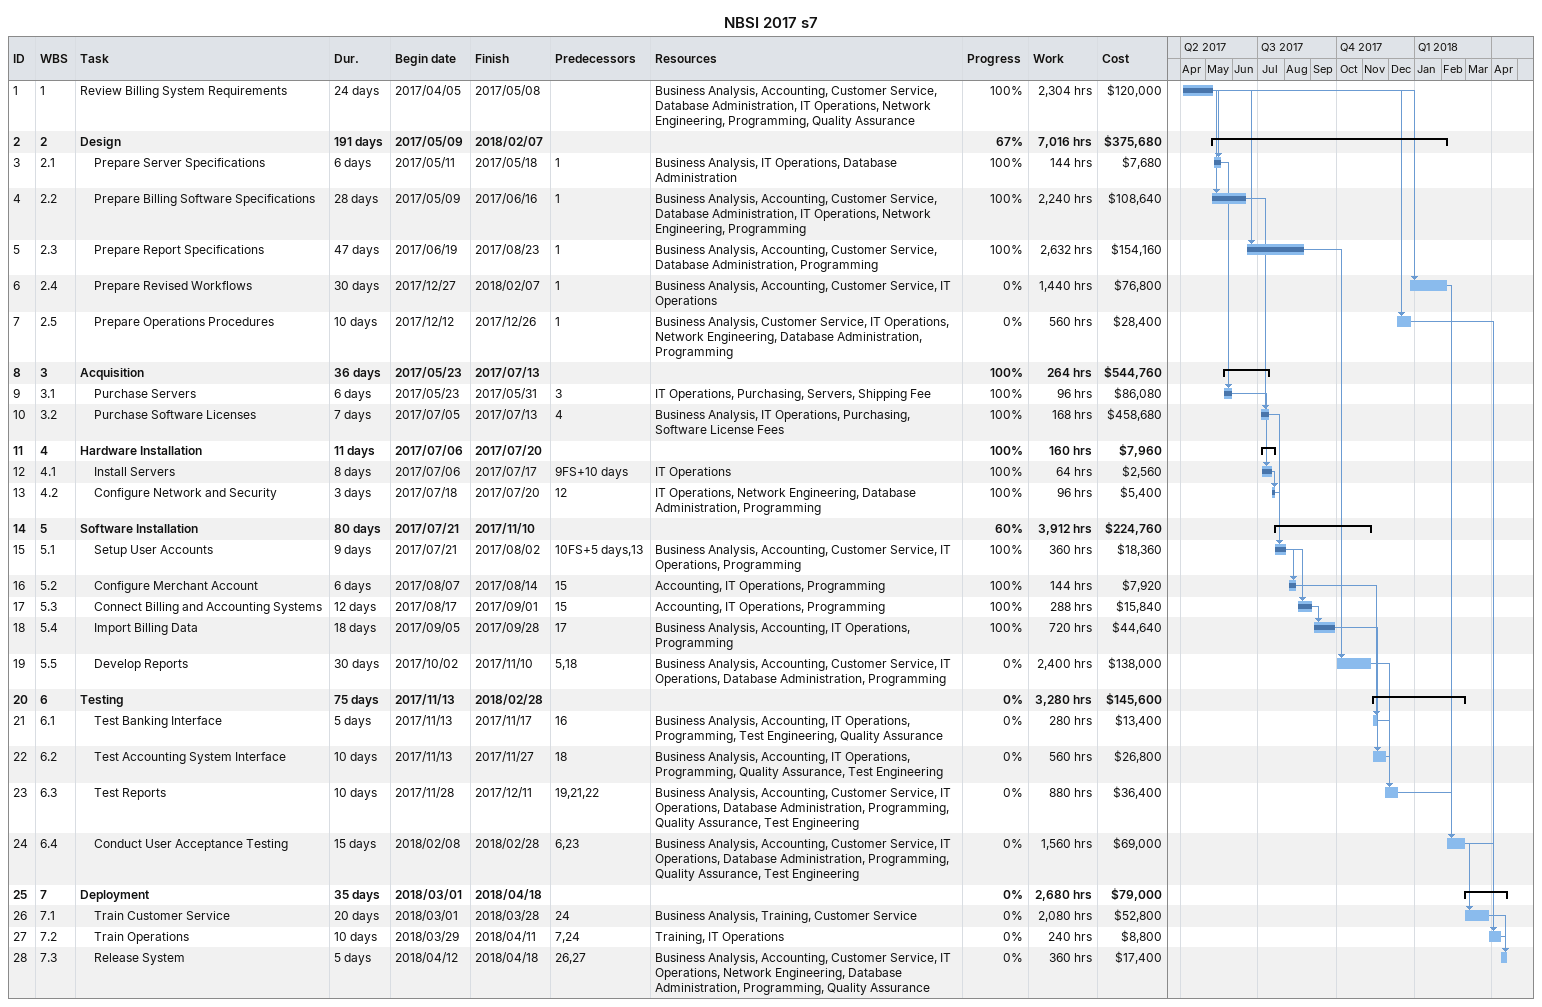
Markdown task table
NBSI 2017 s7

| ID | WBS | Task | Duration | Start | Finish | Predecessors | Resources | % complete | Work (h) | Cost ($) |
|---|---|---|---|---|---|---|---|---|---|---|
| 1 | 1 | Review Billing System Requirements | 24d | 2017-04-05 | 2017-05-08 |  | Business Analysis, Accounting, Customer Service, Database Administration, IT Operations, Network Engineering, Programming, Quality Assurance | 100 | 2304 | 120000 |
| 2 | 2 | **Design** | 191d | 2017-05-09 | 2018-02-07 |  |  | 67 | 7016 | 375680 |
| 3 | 2.1 | Prepare Server Specifications | 6d | 2017-05-11 | 2017-05-18 | 1 | Business Analysis, IT Operations, Database Administration | 100 | 144 | 7680 |
| 4 | 2.2 | Prepare Billing Software Specifications | 28d | 2017-05-09 | 2017-06-16 | 1 | Business Analysis, Accounting, Customer Service, Database Administration, IT Operations, Network Engineering, Programming | 100 | 2240 | 108640 |
| 5 | 2.3 | Prepare Report Specifications | 47d | 2017-06-19 | 2017-08-23 | 1 | Business Analysis, Accounting, Customer Service, Database Administration, Programming | 100 | 2632 | 154160 |
| 6 | 2.4 | Prepare Revised Workflows | 30d | 2017-12-27 | 2018-02-07 | 1 | Business Analysis, Accounting, Customer Service, IT Operations | 0 | 1440 | 76800 |
| 7 | 2.5 | Prepare Operations Procedures | 10d | 2017-12-12 | 2017-12-26 | 1 | Business Analysis, Customer Service, IT Operations, Network Engineering, Database Administration, Programming | 0 | 560 | 28400 |
| 8 | 3 | **Acquisition** | 36d | 2017-05-23 | 2017-07-13 |  |  | 100 | 264 | 544760 |
| 9 | 3.1 | Purchase Servers | 6d | 2017-05-23 | 2017-05-31 | 3 | IT Operations, Purchasing, Servers, Shipping Fee | 100 | 96 | 86080 |
| 10 | 3.2 | Purchase Software Licenses | 7d | 2017-07-05 | 2017-07-13 | 4 | Business Analysis, IT Operations, Purchasing, Software License Fees | 100 | 168 | 458680 |
| 11 | 4 | **Hardware Installation** | 11d | 2017-07-06 | 2017-07-20 |  |  | 100 | 160 | 7960 |
| 12 | 4.1 | Install Servers | 8d | 2017-07-06 | 2017-07-17 | 9FS+10d | IT Operations | 100 | 64 | 2560 |
| 13 | 4.2 | Configure Network and Security | 3d | 2017-07-18 | 2017-07-20 | 12 | IT Operations, Network Engineering, Database Administration, Programming | 100 | 96 | 5400 |
| 14 | 5 | **Software Installation** | 80d | 2017-07-21 | 2017-11-10 |  |  | 60 | 3912 | 224760 |
| 15 | 5.1 | Setup User Accounts | 9d | 2017-07-21 | 2017-08-02 | 10FS+5d, 13 | Business Analysis, Accounting, Customer Service, IT Operations, Programming | 100 | 360 | 18360 |
| 16 | 5.2 | Configure Merchant Account | 6d | 2017-08-07 | 2017-08-14 | 15 | Accounting, IT Operations, Programming | 100 | 144 | 7920 |
| 17 | 5.3 | Connect Billing and Accounting Systems | 12d | 2017-08-17 | 2017-09-01 | 15 | Accounting, IT Operations, Programming | 100 | 288 | 15840 |
| 18 | 5.4 | Import Billing Data | 18d | 2017-09-05 | 2017-09-28 | 17 | Business Analysis, Accounting, IT Operations, Programming | 100 | 720 | 44640 |
| 19 | 5.5 | Develop Reports | 30d | 2017-10-02 | 2017-11-10 | 5, 18 | Business Analysis, Accounting, Customer Service, IT Operations, Database Administration, Programming | 0 | 2400 | 138000 |
| 20 | 6 | **Testing** | 75d | 2017-11-13 | 2018-02-28 |  |  | 0 | 3280 | 145600 |
| 21 | 6.1 | Test Banking Interface | 5d | 2017-11-13 | 2017-11-17 | 16 | Business Analysis, Accounting, IT Operations, Programming, Test Engineering, Quality Assurance | 0 | 280 | 13400 |
| 22 | 6.2 | Test Accounting System Interface | 10d | 2017-11-13 | 2017-11-27 | 18 | Business Analysis, Accounting, IT Operations, Programming, Quality Assurance, Test Engineering | 0 | 560 | 26800 |
| 23 | 6.3 | Test Reports | 10d | 2017-11-28 | 2017-12-11 | 19, 21, 22 | Business Analysis, Accounting, Customer Service, IT Operations, Database Administration, Programming, Quality Assurance, Test Engineering | 0 | 880 | 36400 |
| 24 | 6.4 | Conduct User Acceptance Testing | 15d | 2018-02-08 | 2018-02-28 | 6, 23 | Business Analysis, Accounting, Customer Service, IT Operations, Database Administration, Programming, Quality Assurance, Test Engineering | 0 | 1560 | 69000 |
| 25 | 7 | **Deployment** | 35d | 2018-03-01 | 2018-04-18 |  |  | 0 | 2680 | 79000 |
| 26 | 7.1 | Train Customer Service | 20d | 2018-03-01 | 2018-03-28 | 24 | Business Analysis, Training, Customer Service | 0 | 2080 | 52800 |
| 27 | 7.2 | Train Operations | 10d | 2018-03-29 | 2018-04-11 | 7, 24 | Training, IT Operations | 0 | 240 | 8800 |
| 28 | 7.3 | Release System | 5d | 2018-04-12 | 2018-04-18 | 26, 27 | Business Analysis, Accounting, Customer Service, IT Operations, Network Engineering, Database Administration, Programming, Quality Assurance | 0 | 360 | 17400 |
